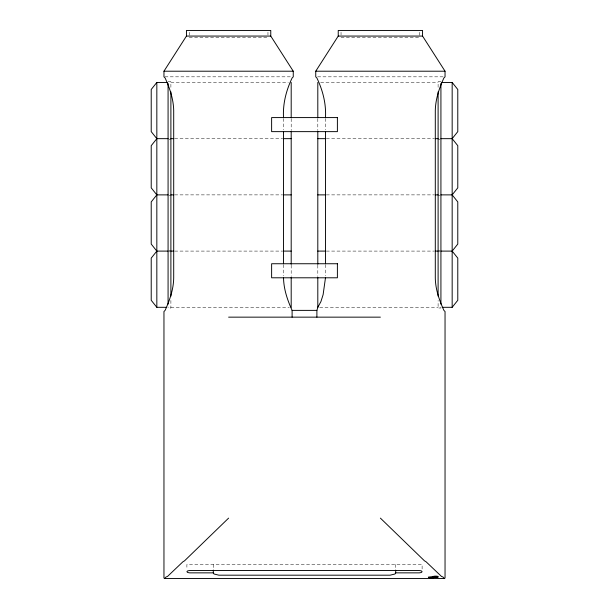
<?xml version="1.0" encoding="UTF-8"?>
<svg xmlns="http://www.w3.org/2000/svg" width="609" height="609" viewBox="0 0 609 609"><rect width="100%" height="100%" fill="white"/><g stroke="black" fill="none" stroke-linecap="round" stroke-linejoin="round"><path stroke-width="0.46" stroke-dasharray="3.04 2.28" d="M189.262 37.758L267.96 37.758M341.04 37.758L419.738 37.758M164.91 76.825L291.353 76.825M317.647 76.825L444.09 76.825M168.076 81.743L170.893 81.743L170.893 89.264M440.924 81.743L438.107 81.743L438.107 89.264M170.893 82.443L288.346 82.443M320.654 82.443L438.107 82.443M174.676 138.662L282.667 138.662M326.333 138.662L434.324 138.662M169.013 139.362L170.893 139.362M438.107 139.362L439.987 139.362M174.676 194.88L282.667 194.88M326.333 194.88L434.324 194.88M169.013 195.58L170.893 195.58M438.107 195.58L439.987 195.58M169.013 250.39L170.893 250.39M438.107 250.39L439.987 250.39M174.676 251.091L282.667 251.091M326.333 251.091L434.324 251.091M169.013 251.799L170.893 251.799M438.107 251.799L439.987 251.799M170.893 307.309L289.298 307.309M319.702 307.309L438.107 307.309M440.924 307.027L440.924 308.009L438.107 308.009L438.107 300.488M422.113 568.989L422.113 564.497L186.887 564.497L186.887 568.989M419.738 32.277L419.738 36.844M395.69 564.497L395.69 569.141M341.04 32.277L341.04 35.017M325.48 118.519L325.48 129.763M325.48 264.679L325.48 275.923M317.807 118.679L317.807 130.433M317.807 265.143L317.807 276.471M291.193 118.679L291.193 130.433M291.193 265.143L291.193 276.471M283.52 118.519L283.52 129.763M283.52 264.679L283.52 275.923M267.96 32.277L267.96 35.017M213.31 564.497L213.31 569.141M189.262 32.277L189.262 36.844M170.893 300.488L170.893 308.009L168.076 308.009L168.076 307.027"/><path stroke-width="0.91" d="M325.48 277.795L323.113 294.665L320.897 301.645L317.944 307.065L316.893 310.377L316.893 317.152M395.69 570.07L395.69 572.856L394.936 574.021L390.072 575.185L218.928 575.185L214.063 574.021L213.31 572.856L213.31 570.07M325.48 117.583C326.279 103.743 322.747 90.269 316.878 77.96L315.744 76.825L315.744 71.207L338.231 36.068L338.231 30.45L422.555 30.45L422.555 36.068L445.042 71.207L445.042 76.825L443.892 77.975C439.226 88.267 435.534 99.054 435.298 110.556L435.298 277.795C435.443 289.374 439.264 300.07 443.892 310.377L445.042 311.526L445.042 577.994L444.486 578.55L164.514 578.55L163.958 577.994L163.958 311.526L165.108 310.377C169.736 300.07 173.557 289.374 173.702 277.795L173.702 110.556C173.466 99.054 169.774 88.267 165.108 77.975L163.958 76.825L163.958 71.207L186.445 36.068L186.445 30.45L270.769 30.45L270.769 36.068L293.256 71.207L293.256 76.825L292.122 77.96C286.253 90.269 282.721 103.743 283.52 117.583M440.924 138.662L452.167 138.662L457.785 131.635L457.785 89.477L452.167 82.451L441.86 82.451M440.924 194.88L452.167 194.88L457.785 187.854L457.785 145.688L452.167 138.662M440.924 251.098L452.167 251.098L457.785 244.064L457.785 201.906L452.167 194.88M442.796 307.309L452.167 307.309L457.785 300.283L457.785 258.117L452.167 251.098M167.14 82.451L156.833 82.451L151.215 89.477L151.215 131.635L156.833 138.662L168.076 138.662M156.833 138.662L151.215 145.688L151.215 187.854L156.833 194.88L168.076 194.88M156.833 194.88L151.215 201.906L151.215 244.064L156.833 251.098L168.076 251.098M156.833 251.098L151.215 258.117L151.215 300.283L156.833 307.309L166.204 307.309M164.514 578.55L166.166 576.906L167.46 576.495L182.898 561.795L184.504 560.851L228.611 518.122M438.084 576.738C438.777 575.908 432.519 575.908 433.212 576.738M186.445 36.068L270.769 36.068M338.231 36.068L422.555 36.068M163.958 71.207L293.256 71.207M315.744 71.207L445.042 71.207M170.893 138.662L173.732 138.662M283.611 138.662L291.193 138.662M317.807 138.662L325.389 138.662M435.268 138.662L438.107 138.662M170.893 194.88L173.732 194.88M283.611 194.88L291.193 194.88M317.807 194.88L325.389 194.88M435.268 194.88L438.107 194.88M170.893 251.091L173.732 251.091M283.611 251.091L291.193 251.091M317.807 251.091L325.389 251.091M435.268 251.091L438.107 251.091M283.52 277.795C283.748 289.305 287.44 300.085 292.107 310.377L316.893 310.377M228.611 317.152L380.389 317.152M213.31 572.856L189.696 572.856L187.709 572.513L186.887 571.691L187.709 570.869L189.696 570.526L419.304 570.526L421.291 570.869L422.113 571.691L421.291 572.513L419.304 572.856L395.69 572.856M433.357 576.814L428.355 577.088M444.486 578.55L442.834 576.906L441.54 576.495L426.102 561.795L424.496 560.851L380.389 518.122M452.167 82.451L452.167 307.309M440.924 83.41L440.924 304.15M438.107 91.89L438.107 296.164M325.48 131.635L325.48 263.743M317.807 82.443L317.807 117.826M317.807 131.323L317.807 264.314M317.807 277.384L317.807 307.309M292.107 310.377L292.107 317.152M291.193 82.443L291.193 117.826M291.193 131.323L291.193 264.314M291.193 277.384L291.193 307.309M283.52 131.635L283.52 263.743M170.893 91.89L170.893 296.164M168.076 83.41L168.076 304.15M156.833 82.451L156.833 307.309M432.938 577.02C438.29 578.588 441.487 575.878 432.938 577.02M428.538 577.461C432.238 579.144 438.168 576.54 428.538 577.461M337.394 117.583L271.622 117.583L271.622 131.635L337.394 131.635L337.394 117.583M337.394 263.743L271.622 263.743L271.622 277.795L337.394 277.795L337.394 263.743"/></g></svg>
